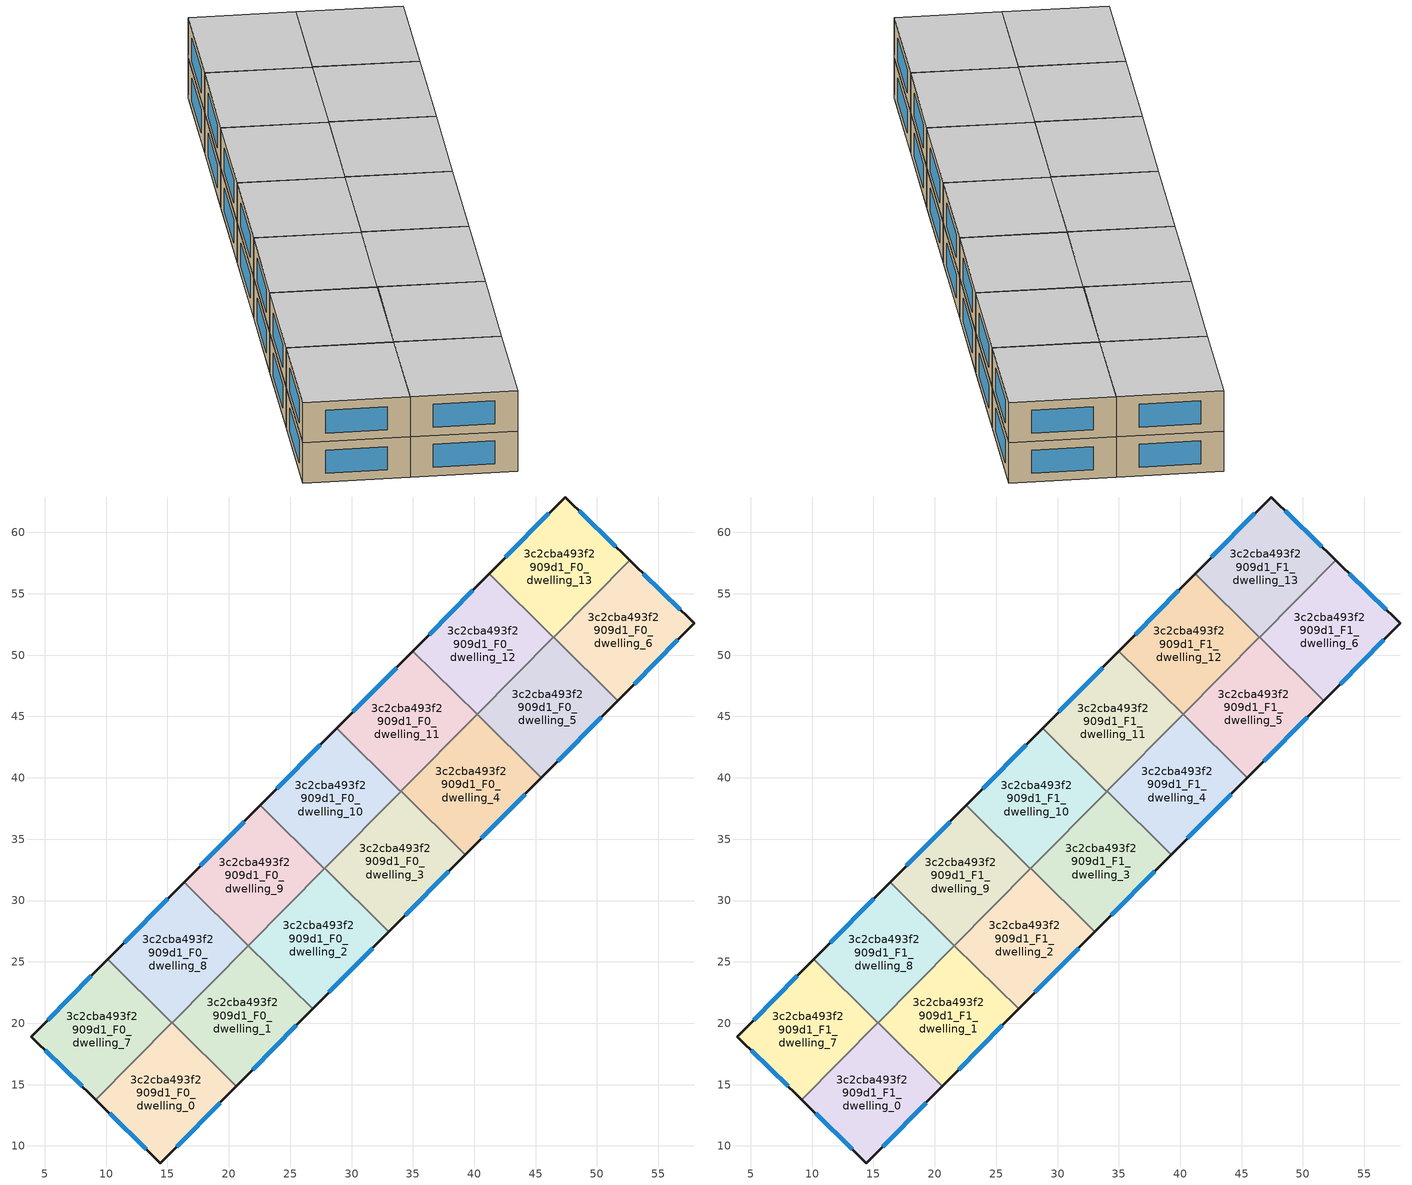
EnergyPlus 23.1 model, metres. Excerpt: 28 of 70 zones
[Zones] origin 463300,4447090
3c2cba493f2909d1_F0_dwelling_0
 floor ground (EU_floor_Construction): 20.61,14.88 14.41,8.61 9.16,13.76 15.39,20.05 z0
 wall outside (EU_wall_Construction): 9.16,13.76 14.41,8.61 20.61,14.88 z0:3
 wall to 3c2cba493f2909d1_F0_dwelling_1 (EU_wall_Construction): 20.61,14.88 15.39,20.05 z0:3
 wall to 3c2cba493f2909d1_F0_dwelling_7 (EU_wall_Construction): 15.37,20.03 9.16,13.76 z0:3
 wall to 3c2cba493f2909d1_F0_dwelling_8 (EU_wall_Construction): 15.39,20.05 15.37,20.03 z0:3
 window (EU_Window_Construction): 15.74,9.96 19.28,13.54 / 10.29,12.66 13.28,9.72 z0.64:2.36
3c2cba493f2909d1_F0_dwelling_1
 floor ground (EU_floor_Construction): 26.83,21.17 20.61,14.88 15.39,20.05 21.6,26.34 z0
 wall outside (EU_wall_Construction): 20.61,14.88 26.83,21.17 z0:3
 wall to 3c2cba493f2909d1_F0_dwelling_2 (EU_wall_Construction): 26.83,21.17 21.6,26.34 z0:3
 wall to 3c2cba493f2909d1_F0_dwelling_8 (EU_wall_Construction): 21.58,26.31 15.39,20.05 z0:3
 wall to 3c2cba493f2909d1_F0_dwelling_9 (EU_wall_Construction): 21.6,26.34 21.58,26.31 z0:3
 window (EU_Window_Construction): 21.94,16.23 25.5,19.82 z0.64:2.36
3c2cba493f2909d1_F0_dwelling_10
 floor ground (EU_floor_Construction): 34.01,38.88 27.79,32.6 22.57,37.77 28.78,44.05 z0
 wall outside (EU_wall_Construction): 28.78,44.05 22.57,37.77 z0:3
 wall to 3c2cba493f2909d1_F0_dwelling_11 (EU_wall_Construction): 34.01,38.88 28.78,44.05 z0:3
 wall to 3c2cba493f2909d1_F0_dwelling_9 (EU_wall_Construction): 22.57,37.77 27.79,32.6 z0:3
 wall to 3c2cba493f2909d1_F0_dwelling_3 (EU_wall_Construction): 27.82,32.62 34.01,38.88 z0:3
 wall to 3c2cba493f2909d1_F0_dwelling_2 (EU_wall_Construction): 27.8,32.6 27.82,32.62 z0:3
 window (EU_Window_Construction): 27.45,42.7 23.9,39.11 z0.64:2.36
3c2cba493f2909d1_F0_dwelling_11
 floor ground (EU_floor_Construction): 40.22,45.16 34.01,38.88 28.78,44.05 35,50.33 z0
 wall outside (EU_wall_Construction): 35,50.33 28.78,44.05 z0:3
 wall to 3c2cba493f2909d1_F0_dwelling_12 (EU_wall_Construction): 40.22,45.16 35,50.33 z0:3
 wall to 3c2cba493f2909d1_F0_dwelling_4 (EU_wall_Construction): 34.03,38.9 40.22,45.16 z0:3
 wall to 3c2cba493f2909d1_F0_dwelling_3 (EU_wall_Construction): 34.01,38.88 34.03,38.9 z0:3
 window (EU_Window_Construction): 33.67,48.99 30.12,45.39 z0.64:2.36
3c2cba493f2909d1_F0_dwelling_12
 floor ground (EU_floor_Construction): 46.44,51.45 40.22,45.16 35,50.33 41.21,56.61 z0
 wall outside (EU_wall_Construction): 41.21,56.61 35,50.33 z0:3
 wall to 3c2cba493f2909d1_F0_dwelling_13 (EU_wall_Construction): 46.44,51.45 41.21,56.61 z0:3
 wall to 3c2cba493f2909d1_F0_dwelling_5 (EU_wall_Construction): 40.24,45.18 46.44,51.45 z0:3
 wall to 3c2cba493f2909d1_F0_dwelling_4 (EU_wall_Construction): 40.22,45.16 40.24,45.18 z0:3
 window (EU_Window_Construction): 39.88,55.27 36.33,51.68 z0.64:2.36
3c2cba493f2909d1_F0_dwelling_13
 floor ground (EU_floor_Construction): 52.66,57.74 46.44,51.45 41.21,56.61 47.42,62.88 z0
 wall outside (EU_wall_Construction): 52.66,57.74 47.42,62.88 41.21,56.61 z0:3
 wall to 3c2cba493f2909d1_F0_dwelling_6 (EU_wall_Construction): 46.46,51.47 52.66,57.74 z0:3
 wall to 3c2cba493f2909d1_F0_dwelling_5 (EU_wall_Construction): 46.44,51.44 46.46,51.46 z0:3
 window (EU_Window_Construction): 46.09,61.54 42.54,57.96 / 51.54,58.84 48.54,61.78 z0.64:2.36
3c2cba493f2909d1_F0_dwelling_2
 floor ground (EU_floor_Construction): 33.04,27.45 26.83,21.17 21.6,26.34 27.82,32.62 z0
 wall outside (EU_wall_Construction): 26.83,21.17 33.04,27.45 z0:3
 wall to 3c2cba493f2909d1_F0_dwelling_3 (EU_wall_Construction): 33.04,27.45 27.82,32.62 z0:3
 wall to 3c2cba493f2909d1_F0_dwelling_9 (EU_wall_Construction): 27.8,32.6 21.6,26.34 z0:3
 window (EU_Window_Construction): 28.16,22.51 31.71,26.1 z0.64:2.36
3c2cba493f2909d1_F0_dwelling_3
 floor ground (EU_floor_Construction): 39.26,33.73 33.04,27.45 27.82,32.62 34.03,38.9 z0
 wall outside (EU_wall_Construction): 33.04,27.45 39.26,33.73 z0:3
 wall to 3c2cba493f2909d1_F0_dwelling_4 (EU_wall_Construction): 39.26,33.73 34.03,38.9 z0:3
 window (EU_Window_Construction): 34.37,28.8 37.92,32.39 z0.64:2.36
3c2cba493f2909d1_F0_dwelling_4
 floor ground (EU_floor_Construction): 45.47,40.01 39.26,33.73 34.03,38.9 40.24,45.18 z0
 wall outside (EU_wall_Construction): 39.26,33.73 45.47,40.01 z0:3
 wall to 3c2cba493f2909d1_F0_dwelling_5 (EU_wall_Construction): 45.47,40.01 40.24,45.18 z0:3
 window (EU_Window_Construction): 40.59,35.08 44.14,38.67 z0.64:2.36
3c2cba493f2909d1_F0_dwelling_5
 floor ground (EU_floor_Construction): 51.68,46.3 45.47,40.01 40.24,45.18 46.46,51.46 z0
 wall outside (EU_wall_Construction): 45.47,40.01 51.68,46.3 z0:3
 wall to 3c2cba493f2909d1_F0_dwelling_6 (EU_wall_Construction): 51.68,46.3 46.46,51.46 z0:3
 window (EU_Window_Construction): 46.8,41.36 50.35,44.95 z0.64:2.36
3c2cba493f2909d1_F0_dwelling_6
 floor ground (EU_floor_Construction): 57.91,52.59 51.68,46.3 46.46,51.46 52.66,57.74 z0
 wall outside (EU_wall_Construction): 51.68,46.3 57.91,52.59 52.66,57.74 z0:3
 window (EU_Window_Construction): 56.79,53.69 53.79,56.63 / 53.02,47.64 56.58,51.24 z0.64:2.36
3c2cba493f2909d1_F0_dwelling_7
 floor ground (EU_floor_Construction): 15.37,20.03 9.16,13.76 3.92,18.91 10.14,25.2 z0
 wall outside (EU_wall_Construction): 10.14,25.2 3.92,18.91 9.16,13.76 z0:3
 wall to 3c2cba493f2909d1_F0_dwelling_8 (EU_wall_Construction): 15.37,20.03 10.14,25.2 z0:3
 window (EU_Window_Construction): 5.04,17.81 8.04,14.86 / 8.81,23.85 5.25,20.26 z0.64:2.36
3c2cba493f2909d1_F0_dwelling_8
 floor ground (EU_floor_Construction): 21.58,26.32 15.37,20.03 10.14,25.2 16.36,31.48 z0
 wall outside (EU_wall_Construction): 16.36,31.48 10.14,25.2 z0:3
 wall to 3c2cba493f2909d1_F0_dwelling_9 (EU_wall_Construction): 21.58,26.32 16.36,31.48 z0:3
 window (EU_Window_Construction): 15.02,30.14 11.47,26.55 z0.64:2.36
3c2cba493f2909d1_F0_dwelling_9
 floor ground (EU_floor_Construction): 27.79,32.6 21.58,26.32 16.36,31.48 22.57,37.77 z0
 wall outside (EU_wall_Construction): 22.57,37.77 16.36,31.48 z0:3
 window (EU_Window_Construction): 21.24,36.42 17.69,32.83 z0.64:2.36
3c2cba493f2909d1_F1_dwelling_0
 floor to 3c2cba493f2909d1_F0_dwelling_0 (EU_floor_Construction): 20.61,14.88 14.41,8.61 9.16,13.76 15.39,20.05 z3
 wall outside (EU_wall_Construction): 9.16,13.76 14.41,8.61 20.61,14.88 z3:6
 wall to 3c2cba493f2909d1_F1_dwelling_1 (EU_wall_Construction): 20.61,14.88 15.39,20.05 z3:6
 wall to 3c2cba493f2909d1_F1_dwelling_7 (EU_wall_Construction): 15.37,20.03 9.16,13.76 z3:6
 wall to 3c2cba493f2909d1_F1_dwelling_8 (EU_wall_Construction): 15.39,20.05 15.37,20.03 z3:6
 window (EU_Window_Construction): 15.74,9.96 19.28,13.54 / 10.29,12.66 13.28,9.72 z3.64:5.36
 ceiling to 3c2cba493f2909d1_F2_dwelling_0 (EU_floor_Construction): 14.41,8.61 20.61,14.88 15.39,20.05 9.16,13.76 z6
3c2cba493f2909d1_F1_dwelling_1
 floor to 3c2cba493f2909d1_F0_dwelling_1 (EU_floor_Construction): 26.83,21.17 20.61,14.88 15.39,20.05 21.6,26.34 z3
 wall outside (EU_wall_Construction): 20.61,14.88 26.83,21.17 z3:6
 wall to 3c2cba493f2909d1_F1_dwelling_2 (EU_wall_Construction): 26.83,21.17 21.6,26.34 z3:6
 wall to 3c2cba493f2909d1_F1_dwelling_8 (EU_wall_Construction): 21.58,26.31 15.39,20.05 z3:6
 wall to 3c2cba493f2909d1_F1_dwelling_9 (EU_wall_Construction): 21.6,26.34 21.58,26.31 z3:6
 window (EU_Window_Construction): 21.94,16.23 25.5,19.82 z3.64:5.36
 ceiling to 3c2cba493f2909d1_F2_dwelling_1 (EU_floor_Construction): 20.61,14.88 26.83,21.17 21.6,26.34 15.39,20.05 z6
3c2cba493f2909d1_F1_dwelling_10
 floor to 3c2cba493f2909d1_F0_dwelling_10 (EU_floor_Construction): 34.01,38.88 27.79,32.6 22.57,37.77 28.78,44.05 z3
 wall outside (EU_wall_Construction): 28.78,44.05 22.57,37.77 z3:6
 wall to 3c2cba493f2909d1_F1_dwelling_11 (EU_wall_Construction): 34.01,38.88 28.78,44.05 z3:6
 wall to 3c2cba493f2909d1_F1_dwelling_9 (EU_wall_Construction): 22.57,37.77 27.79,32.6 z3:6
 wall to 3c2cba493f2909d1_F1_dwelling_3 (EU_wall_Construction): 27.82,32.62 34.01,38.88 z3:6
 wall to 3c2cba493f2909d1_F1_dwelling_2 (EU_wall_Construction): 27.8,32.6 27.82,32.62 z3:6
 window (EU_Window_Construction): 27.45,42.7 23.9,39.11 z3.64:5.36
 ceiling to 3c2cba493f2909d1_F2_dwelling_10 (EU_floor_Construction): 27.79,32.6 34.01,38.88 28.78,44.05 22.57,37.77 z6
3c2cba493f2909d1_F1_dwelling_11
 floor to 3c2cba493f2909d1_F0_dwelling_11 (EU_floor_Construction): 40.22,45.16 34.01,38.88 28.78,44.05 35,50.33 z3
 wall outside (EU_wall_Construction): 35,50.33 28.78,44.05 z3:6
 wall to 3c2cba493f2909d1_F1_dwelling_12 (EU_wall_Construction): 40.22,45.16 35,50.33 z3:6
 wall to 3c2cba493f2909d1_F1_dwelling_4 (EU_wall_Construction): 34.03,38.9 40.22,45.16 z3:6
 wall to 3c2cba493f2909d1_F1_dwelling_3 (EU_wall_Construction): 34.01,38.88 34.03,38.9 z3:6
 window (EU_Window_Construction): 33.67,48.99 30.12,45.39 z3.64:5.36
 ceiling to 3c2cba493f2909d1_F2_dwelling_11 (EU_floor_Construction): 34.01,38.88 40.22,45.16 35,50.33 28.78,44.05 z6
3c2cba493f2909d1_F1_dwelling_12
 floor to 3c2cba493f2909d1_F0_dwelling_12 (EU_floor_Construction): 46.44,51.45 40.22,45.16 35,50.33 41.21,56.61 z3
 wall outside (EU_wall_Construction): 41.21,56.61 35,50.33 z3:6
 wall to 3c2cba493f2909d1_F1_dwelling_13 (EU_wall_Construction): 46.44,51.45 41.21,56.61 z3:6
 wall to 3c2cba493f2909d1_F1_dwelling_5 (EU_wall_Construction): 40.24,45.18 46.44,51.45 z3:6
 wall to 3c2cba493f2909d1_F1_dwelling_4 (EU_wall_Construction): 40.22,45.16 40.24,45.18 z3:6
 window (EU_Window_Construction): 39.88,55.27 36.33,51.68 z3.64:5.36
 ceiling to 3c2cba493f2909d1_F2_dwelling_12 (EU_floor_Construction): 40.22,45.16 46.44,51.45 41.21,56.61 35,50.33 z6
3c2cba493f2909d1_F1_dwelling_13
 floor to 3c2cba493f2909d1_F0_dwelling_13 (EU_floor_Construction): 52.66,57.74 46.44,51.45 41.21,56.61 47.42,62.88 z3
 wall outside (EU_wall_Construction): 52.66,57.74 47.42,62.88 41.21,56.61 z3:6
 wall to 3c2cba493f2909d1_F1_dwelling_6 (EU_wall_Construction): 46.46,51.47 52.66,57.74 z3:6
 wall to 3c2cba493f2909d1_F1_dwelling_5 (EU_wall_Construction): 46.44,51.44 46.46,51.46 z3:6
 window (EU_Window_Construction): 46.09,61.54 42.54,57.96 / 51.54,58.84 48.54,61.78 z3.64:5.36
 ceiling to 3c2cba493f2909d1_F2_dwelling_13 (EU_floor_Construction): 46.44,51.45 52.66,57.74 47.42,62.88 41.21,56.61 z6
3c2cba493f2909d1_F1_dwelling_2
 floor to 3c2cba493f2909d1_F0_dwelling_2 (EU_floor_Construction): 33.04,27.45 26.83,21.17 21.6,26.34 27.82,32.62 z3
 wall outside (EU_wall_Construction): 26.83,21.17 33.04,27.45 z3:6
 wall to 3c2cba493f2909d1_F1_dwelling_3 (EU_wall_Construction): 33.04,27.45 27.82,32.62 z3:6
 wall to 3c2cba493f2909d1_F1_dwelling_9 (EU_wall_Construction): 27.8,32.6 21.6,26.34 z3:6
 window (EU_Window_Construction): 28.16,22.51 31.71,26.1 z3.64:5.36
 ceiling to 3c2cba493f2909d1_F2_dwelling_2 (EU_floor_Construction): 26.83,21.17 33.04,27.45 27.82,32.62 21.6,26.34 z6
3c2cba493f2909d1_F1_dwelling_3
 floor to 3c2cba493f2909d1_F0_dwelling_3 (EU_floor_Construction): 39.26,33.73 33.04,27.45 27.82,32.62 34.03,38.9 z3
 wall outside (EU_wall_Construction): 33.04,27.45 39.26,33.73 z3:6
 wall to 3c2cba493f2909d1_F1_dwelling_4 (EU_wall_Construction): 39.26,33.73 34.03,38.9 z3:6
 window (EU_Window_Construction): 34.37,28.8 37.92,32.39 z3.64:5.36
 ceiling to 3c2cba493f2909d1_F2_dwelling_3 (EU_floor_Construction): 33.04,27.45 39.26,33.73 34.03,38.9 27.82,32.62 z6
3c2cba493f2909d1_F1_dwelling_4
 floor to 3c2cba493f2909d1_F0_dwelling_4 (EU_floor_Construction): 45.47,40.01 39.26,33.73 34.03,38.9 40.24,45.18 z3
 wall outside (EU_wall_Construction): 39.26,33.73 45.47,40.01 z3:6
 wall to 3c2cba493f2909d1_F1_dwelling_5 (EU_wall_Construction): 45.47,40.01 40.24,45.18 z3:6
 window (EU_Window_Construction): 40.59,35.08 44.14,38.67 z3.64:5.36
 ceiling to 3c2cba493f2909d1_F2_dwelling_4 (EU_floor_Construction): 39.26,33.73 45.47,40.01 40.24,45.18 34.03,38.9 z6
3c2cba493f2909d1_F1_dwelling_5
 floor to 3c2cba493f2909d1_F0_dwelling_5 (EU_floor_Construction): 51.68,46.3 45.47,40.01 40.24,45.18 46.46,51.46 z3
 wall outside (EU_wall_Construction): 45.47,40.01 51.68,46.3 z3:6
 wall to 3c2cba493f2909d1_F1_dwelling_6 (EU_wall_Construction): 51.68,46.3 46.46,51.46 z3:6
 window (EU_Window_Construction): 46.8,41.36 50.35,44.95 z3.64:5.36
 ceiling to 3c2cba493f2909d1_F2_dwelling_5 (EU_floor_Construction): 45.47,40.01 51.68,46.3 46.46,51.46 40.24,45.18 z6
3c2cba493f2909d1_F1_dwelling_6
 floor to 3c2cba493f2909d1_F0_dwelling_6 (EU_floor_Construction): 57.91,52.59 51.68,46.3 46.46,51.46 52.66,57.74 z3
 wall outside (EU_wall_Construction): 51.68,46.3 57.91,52.59 52.66,57.74 z3:6
 window (EU_Window_Construction): 56.79,53.69 53.79,56.63 / 53.02,47.64 56.58,51.24 z3.64:5.36
 ceiling to 3c2cba493f2909d1_F2_dwelling_6 (EU_floor_Construction): 51.68,46.3 57.91,52.59 52.66,57.74 46.46,51.46 z6
3c2cba493f2909d1_F1_dwelling_7
 floor to 3c2cba493f2909d1_F0_dwelling_7 (EU_floor_Construction): 15.37,20.03 9.16,13.76 3.92,18.91 10.14,25.2 z3
 wall outside (EU_wall_Construction): 10.14,25.2 3.92,18.91 9.16,13.76 z3:6
 wall to 3c2cba493f2909d1_F1_dwelling_8 (EU_wall_Construction): 15.37,20.03 10.14,25.2 z3:6
 window (EU_Window_Construction): 5.04,17.81 8.04,14.86 / 8.81,23.85 5.25,20.26 z3.64:5.36
 ceiling to 3c2cba493f2909d1_F2_dwelling_7 (EU_floor_Construction): 9.16,13.76 15.37,20.03 10.14,25.2 3.92,18.91 z6
3c2cba493f2909d1_F1_dwelling_8
 floor to 3c2cba493f2909d1_F0_dwelling_8 (EU_floor_Construction): 21.58,26.32 15.37,20.03 10.14,25.2 16.36,31.48 z3
 wall outside (EU_wall_Construction): 16.36,31.48 10.14,25.2 z3:6
 wall to 3c2cba493f2909d1_F1_dwelling_9 (EU_wall_Construction): 21.58,26.32 16.36,31.48 z3:6
 window (EU_Window_Construction): 15.02,30.14 11.47,26.55 z3.64:5.36
 ceiling to 3c2cba493f2909d1_F2_dwelling_8 (EU_floor_Construction): 15.37,20.03 21.58,26.32 16.36,31.48 10.14,25.2 z6
3c2cba493f2909d1_F1_dwelling_9
 floor to 3c2cba493f2909d1_F0_dwelling_9 (EU_floor_Construction): 27.79,32.6 21.58,26.32 16.36,31.48 22.57,37.77 z3
 wall outside (EU_wall_Construction): 22.57,37.77 16.36,31.48 z3:6
 window (EU_Window_Construction): 21.24,36.42 17.69,32.83 z3.64:5.36
 ceiling to 3c2cba493f2909d1_F2_dwelling_9 (EU_floor_Construction): 21.58,26.32 27.79,32.6 22.57,37.77 16.36,31.48 z6
[Building]
EU S2 Campaign: North Axis=0; Terrain=City; Solar Distribution=FullExterior
[Site:Location]
Yerevan-Zvartnots.Intl.AP: Latitude=40.15; Longitude=44.383; Time Zone=4; Elevation=854
[SizingPeriod:WeatherFileDays]
AnnualSizingPeriod: Begin Month=1; Begin Day of Month=1; End Month=12; End Day of Month=31; Day of Week for Start Day=Monday; Use Weather File Daylight Saving Period=No; Use Weather File Rain and Snow Indicators=No
[MATERIAL]
EU_InternalMass_Material: Roughness=MediumRough; Thickness=0.1; Conductivity=1; Density=1800; Specific Heat=900; Thermal Absorptance=0.9; Solar Absorptance=0.7; Visible Absorptance=0.7
[MATERIAL:NOMASS] Roughness=MediumRough; Thermal Absorptance=0.9; Solar Absorptance=0.7; Visible Absorptance=0.7
Name | Thermal Resistance
EU_wall_NoMass | 1.05043
EU_floor_NoMass | 0.478065
[WINDOWMATERIAL:SIMPLEGLAZINGSYSTEM]
EU_Window_SimpleGlazing: UFactor=2.5566; Solar Heat Gain Coefficient=0.75; Visible Transmittance=0.75
[CONSTRUCTION]
EU_wall_Construction: EU_wall_NoMass
EU_floor_Construction: EU_floor_NoMass
EU_Window_Construction: EU_Window_SimpleGlazing
EU_InternalMass_Construction: EU_InternalMass_Material
[ZONE] Type=1; Multiplier=1; Ceiling Height=autocalculate; Floor Area=autocalculate; Part of Total Floor Area=Yes
Name | Volume
3c2cba493f2909d1_F0_dwelling_0; 3c2cba493f2909d1_F1_dwelling_0 | 194.83
3c2cba493f2909d1_F0_dwelling_1; 3c2cba493f2909d1_F1_dwelling_1; 3c2cba493f2909d1_F0_dwelling_6; 3c2cba493f2909d1_F1_dwelling_6 | 194.828
3c2cba493f2909d1_F0_dwelling_10; 3c2cba493f2909d1_F1_dwelling_10; 3c2cba493f2909d1_F0_dwelling_12; 3c2cba493f2909d1_F1_dwelling_12 | 194.845
3c2cba493f2909d1_F0_dwelling_11; 3c2cba493f2909d1_F1_dwelling_11 | 194.829
3c2cba493f2909d1_F0_dwelling_13; 3c2cba493f2909d1_F1_dwelling_13; 3c2cba493f2909d1_F0_dwelling_9; 3c2cba493f2909d1_F1_dwelling_9 | 194.831
3c2cba493f2909d1_F0_dwelling_2; 3c2cba493f2909d1_F1_dwelling_2 | 194.8125
3c2cba493f2909d1_F0_dwelling_3; 3c2cba493f2909d1_F1_dwelling_3; 3c2cba493f2909d1_F0_dwelling_5; 3c2cba493f2909d1_F1_dwelling_5 | 194.813
3c2cba493f2909d1_F0_dwelling_4; 3c2cba493f2909d1_F1_dwelling_4 | 194.843
3c2cba493f2909d1_F0_dwelling_7; 3c2cba493f2909d1_F1_dwelling_7 | 194.835
3c2cba493f2909d1_F0_dwelling_8; 3c2cba493f2909d1_F1_dwelling_8 | 194.863
[INTERNALMASS] Construction=EU_InternalMass_Construction
Name | Zone or ZoneList | Surface Area
3c2cba493f2909d1_F0_dwelling_0_EU_InternalMass | 3c2cba493f2909d1_F0_dwelling_0 | 64.9432
3c2cba493f2909d1_F0_dwelling_1_EU_InternalMass | 3c2cba493f2909d1_F0_dwelling_1 | 64.9426
3c2cba493f2909d1_F0_dwelling_2_EU_InternalMass | 3c2cba493f2909d1_F0_dwelling_2 | 64.9374
3c2cba493f2909d1_F0_dwelling_3_EU_InternalMass | 3c2cba493f2909d1_F0_dwelling_3 | 64.9374
3c2cba493f2909d1_F0_dwelling_4_EU_InternalMass | 3c2cba493f2909d1_F0_dwelling_4 | 64.9478
3c2cba493f2909d1_F0_dwelling_5_EU_InternalMass | 3c2cba493f2909d1_F0_dwelling_5 | 64.9374
3c2cba493f2909d1_F0_dwelling_6_EU_InternalMass | 3c2cba493f2909d1_F0_dwelling_6 | 64.9427
3c2cba493f2909d1_F0_dwelling_7_EU_InternalMass | 3c2cba493f2909d1_F0_dwelling_7 | 64.9449
3c2cba493f2909d1_F0_dwelling_8_EU_InternalMass | 3c2cba493f2909d1_F0_dwelling_8 | 64.9546
3c2cba493f2909d1_F0_dwelling_9_EU_InternalMass | 3c2cba493f2909d1_F0_dwelling_9 | 64.9436
3c2cba493f2909d1_F0_dwelling_10_EU_InternalMass | 3c2cba493f2909d1_F0_dwelling_10 | 64.9483
3c2cba493f2909d1_F0_dwelling_11_EU_InternalMass | 3c2cba493f2909d1_F0_dwelling_11 | 64.9431
3c2cba493f2909d1_F0_dwelling_12_EU_InternalMass | 3c2cba493f2909d1_F0_dwelling_12 | 64.9483
3c2cba493f2909d1_F0_dwelling_13_EU_InternalMass | 3c2cba493f2909d1_F0_dwelling_13 | 64.9438
3c2cba493f2909d1_F1_dwelling_0_EU_InternalMass | 3c2cba493f2909d1_F1_dwelling_0 | 64.9432
3c2cba493f2909d1_F1_dwelling_1_EU_InternalMass | 3c2cba493f2909d1_F1_dwelling_1 | 64.9426
3c2cba493f2909d1_F1_dwelling_2_EU_InternalMass | 3c2cba493f2909d1_F1_dwelling_2 | 64.9374
3c2cba493f2909d1_F1_dwelling_3_EU_InternalMass | 3c2cba493f2909d1_F1_dwelling_3 | 64.9374
3c2cba493f2909d1_F1_dwelling_4_EU_InternalMass | 3c2cba493f2909d1_F1_dwelling_4 | 64.9478
3c2cba493f2909d1_F1_dwelling_5_EU_InternalMass | 3c2cba493f2909d1_F1_dwelling_5 | 64.9374
3c2cba493f2909d1_F1_dwelling_6_EU_InternalMass | 3c2cba493f2909d1_F1_dwelling_6 | 64.9427
3c2cba493f2909d1_F1_dwelling_7_EU_InternalMass | 3c2cba493f2909d1_F1_dwelling_7 | 64.9449
3c2cba493f2909d1_F1_dwelling_8_EU_InternalMass | 3c2cba493f2909d1_F1_dwelling_8 | 64.9546
3c2cba493f2909d1_F1_dwelling_9_EU_InternalMass | 3c2cba493f2909d1_F1_dwelling_9 | 64.9436
3c2cba493f2909d1_F1_dwelling_10_EU_InternalMass | 3c2cba493f2909d1_F1_dwelling_10 | 64.9483
3c2cba493f2909d1_F1_dwelling_11_EU_InternalMass | 3c2cba493f2909d1_F1_dwelling_11 | 64.9431
3c2cba493f2909d1_F1_dwelling_12_EU_InternalMass | 3c2cba493f2909d1_F1_dwelling_12 | 64.9483
3c2cba493f2909d1_F1_dwelling_13_EU_InternalMass | 3c2cba493f2909d1_F1_dwelling_13 | 64.9438
[OTHEREQUIPMENT] Fuel Type=Electricity; Design Level Calculation Method=Watts/Area; Power per Zone Floor Area=1; Fraction Latent=0; Fraction Radiant=0; Fraction Lost=0; Carbon Dioxide Generation Rate=0; EndUse Subcategory=EU_Step8_InternalGains
Name | Zone or ZoneList or Space or SpaceList | Schedule
EU_Step8_InternalGain_3c2cba493f2909d1_F0_dwelling_0_f000 | 3c2cba493f2909d1_F0_dwelling_0 | EU_Step8_GainSchedule_3c2cba493f2909d1_F0_dwelling_0_f000
EU_Step8_InternalGain_3c2cba493f2909d1_F0_dwelling_1_f000 | 3c2cba493f2909d1_F0_dwelling_1 | EU_Step8_GainSchedule_3c2cba493f2909d1_F0_dwelling_1_f000
EU_Step8_InternalGain_3c2cba493f2909d1_F0_dwelling_2_f000 | 3c2cba493f2909d1_F0_dwelling_2 | EU_Step8_GainSchedule_3c2cba493f2909d1_F0_dwelling_2_f000
EU_Step8_InternalGain_3c2cba493f2909d1_F0_dwelling_3_f000 | 3c2cba493f2909d1_F0_dwelling_3 | EU_Step8_GainSchedule_3c2cba493f2909d1_F0_dwelling_3_f000
EU_Step8_InternalGain_3c2cba493f2909d1_F0_dwelling_4_f000 | 3c2cba493f2909d1_F0_dwelling_4 | EU_Step8_GainSchedule_3c2cba493f2909d1_F0_dwelling_4_f000
EU_Step8_InternalGain_3c2cba493f2909d1_F0_dwelling_5_f000 | 3c2cba493f2909d1_F0_dwelling_5 | EU_Step8_GainSchedule_3c2cba493f2909d1_F0_dwelling_5_f000
EU_Step8_InternalGain_3c2cba493f2909d1_F0_dwelling_6_f000 | 3c2cba493f2909d1_F0_dwelling_6 | EU_Step8_GainSchedule_3c2cba493f2909d1_F0_dwelling_6_f000
EU_Step8_InternalGain_3c2cba493f2909d1_F0_dwelling_7_f000 | 3c2cba493f2909d1_F0_dwelling_7 | EU_Step8_GainSchedule_3c2cba493f2909d1_F0_dwelling_7_f000
EU_Step8_InternalGain_3c2cba493f2909d1_F0_dwelling_8_f000 | 3c2cba493f2909d1_F0_dwelling_8 | EU_Step8_GainSchedule_3c2cba493f2909d1_F0_dwelling_8_f000
EU_Step8_InternalGain_3c2cba493f2909d1_F0_dwelling_9_f000 | 3c2cba493f2909d1_F0_dwelling_9 | EU_Step8_GainSchedule_3c2cba493f2909d1_F0_dwelling_9_f000
EU_Step8_InternalGain_3c2cba493f2909d1_F0_dwelling_10_f000 | 3c2cba493f2909d1_F0_dwelling_10 | EU_Step8_GainSchedule_3c2cba493f2909d1_F0_dwelling_10_f000
EU_Step8_InternalGain_3c2cba493f2909d1_F0_dwelling_11_f000 | 3c2cba493f2909d1_F0_dwelling_11 | EU_Step8_GainSchedule_3c2cba493f2909d1_F0_dwelling_11_f000
EU_Step8_InternalGain_3c2cba493f2909d1_F0_dwelling_12_f000 | 3c2cba493f2909d1_F0_dwelling_12 | EU_Step8_GainSchedule_3c2cba493f2909d1_F0_dwelling_12_f000
EU_Step8_InternalGain_3c2cba493f2909d1_F0_dwelling_13_f000 | 3c2cba493f2909d1_F0_dwelling_13 | EU_Step8_GainSchedule_3c2cba493f2909d1_F0_dwelling_13_f000
EU_Step8_InternalGain_3c2cba493f2909d1_F1_dwelling_0_f000 | 3c2cba493f2909d1_F1_dwelling_0 | EU_Step8_GainSchedule_3c2cba493f2909d1_F1_dwelling_0_f000
EU_Step8_InternalGain_3c2cba493f2909d1_F1_dwelling_1_f000 | 3c2cba493f2909d1_F1_dwelling_1 | EU_Step8_GainSchedule_3c2cba493f2909d1_F1_dwelling_1_f000
EU_Step8_InternalGain_3c2cba493f2909d1_F1_dwelling_2_f000 | 3c2cba493f2909d1_F1_dwelling_2 | EU_Step8_GainSchedule_3c2cba493f2909d1_F1_dwelling_2_f000
EU_Step8_InternalGain_3c2cba493f2909d1_F1_dwelling_3_f000 | 3c2cba493f2909d1_F1_dwelling_3 | EU_Step8_GainSchedule_3c2cba493f2909d1_F1_dwelling_3_f000
EU_Step8_InternalGain_3c2cba493f2909d1_F1_dwelling_4_f000 | 3c2cba493f2909d1_F1_dwelling_4 | EU_Step8_GainSchedule_3c2cba493f2909d1_F1_dwelling_4_f000
EU_Step8_InternalGain_3c2cba493f2909d1_F1_dwelling_5_f000 | 3c2cba493f2909d1_F1_dwelling_5 | EU_Step8_GainSchedule_3c2cba493f2909d1_F1_dwelling_5_f000
EU_Step8_InternalGain_3c2cba493f2909d1_F1_dwelling_6_f000 | 3c2cba493f2909d1_F1_dwelling_6 | EU_Step8_GainSchedule_3c2cba493f2909d1_F1_dwelling_6_f000
EU_Step8_InternalGain_3c2cba493f2909d1_F1_dwelling_7_f000 | 3c2cba493f2909d1_F1_dwelling_7 | EU_Step8_GainSchedule_3c2cba493f2909d1_F1_dwelling_7_f000
EU_Step8_InternalGain_3c2cba493f2909d1_F1_dwelling_8_f000 | 3c2cba493f2909d1_F1_dwelling_8 | EU_Step8_GainSchedule_3c2cba493f2909d1_F1_dwelling_8_f000
EU_Step8_InternalGain_3c2cba493f2909d1_F1_dwelling_9_f000 | 3c2cba493f2909d1_F1_dwelling_9 | EU_Step8_GainSchedule_3c2cba493f2909d1_F1_dwelling_9_f000
EU_Step8_InternalGain_3c2cba493f2909d1_F1_dwelling_10_f000 | 3c2cba493f2909d1_F1_dwelling_10 | EU_Step8_GainSchedule_3c2cba493f2909d1_F1_dwelling_10_f000
EU_Step8_InternalGain_3c2cba493f2909d1_F1_dwelling_11_f000 | 3c2cba493f2909d1_F1_dwelling_11 | EU_Step8_GainSchedule_3c2cba493f2909d1_F1_dwelling_11_f000
EU_Step8_InternalGain_3c2cba493f2909d1_F1_dwelling_12_f000 | 3c2cba493f2909d1_F1_dwelling_12 | EU_Step8_GainSchedule_3c2cba493f2909d1_F1_dwelling_12_f000
EU_Step8_InternalGain_3c2cba493f2909d1_F1_dwelling_13_f000 | 3c2cba493f2909d1_F1_dwelling_13 | EU_Step8_GainSchedule_3c2cba493f2909d1_F1_dwelling_13_f000
[ZONEVENTILATION:DESIGNFLOWRATE] Schedule=EU_AlwaysOn; Design Flow Rate Calculation Method=AirChanges/Hour; Air Changes per Hour=0.557805; Ventilation Type=Natural; Fan Pressure Rise=0; Fan Total Efficiency=1; Constant Term Coefficient=1; Temperature Term Coefficient=0; Velocity Term Coefficient=0; Velocity Squared Term Coefficient=0; Minimum Indoor Temperature=-100; Maximum Indoor Temperature=100; Delta Temperature=-100; Minimum Outdoor Temperature=-100; Maximum Outdoor Temperature=100; Maximum Wind Speed=40
Name | Zone or ZoneList or Space or SpaceList
EU_ConstantAir_3c2cba493f2909d1_F0_dwelling_0 | 3c2cba493f2909d1_F0_dwelling_0
EU_ConstantAir_3c2cba493f2909d1_F0_dwelling_1 | 3c2cba493f2909d1_F0_dwelling_1
EU_ConstantAir_3c2cba493f2909d1_F0_dwelling_2 | 3c2cba493f2909d1_F0_dwelling_2
EU_ConstantAir_3c2cba493f2909d1_F0_dwelling_3 | 3c2cba493f2909d1_F0_dwelling_3
EU_ConstantAir_3c2cba493f2909d1_F0_dwelling_4 | 3c2cba493f2909d1_F0_dwelling_4
EU_ConstantAir_3c2cba493f2909d1_F0_dwelling_5 | 3c2cba493f2909d1_F0_dwelling_5
EU_ConstantAir_3c2cba493f2909d1_F0_dwelling_6 | 3c2cba493f2909d1_F0_dwelling_6
EU_ConstantAir_3c2cba493f2909d1_F0_dwelling_7 | 3c2cba493f2909d1_F0_dwelling_7
EU_ConstantAir_3c2cba493f2909d1_F0_dwelling_8 | 3c2cba493f2909d1_F0_dwelling_8
EU_ConstantAir_3c2cba493f2909d1_F0_dwelling_9 | 3c2cba493f2909d1_F0_dwelling_9
EU_ConstantAir_3c2cba493f2909d1_F0_dwelling_10 | 3c2cba493f2909d1_F0_dwelling_10
EU_ConstantAir_3c2cba493f2909d1_F0_dwelling_11 | 3c2cba493f2909d1_F0_dwelling_11
EU_ConstantAir_3c2cba493f2909d1_F0_dwelling_12 | 3c2cba493f2909d1_F0_dwelling_12
EU_ConstantAir_3c2cba493f2909d1_F0_dwelling_13 | 3c2cba493f2909d1_F0_dwelling_13
EU_ConstantAir_3c2cba493f2909d1_F1_dwelling_0 | 3c2cba493f2909d1_F1_dwelling_0
EU_ConstantAir_3c2cba493f2909d1_F1_dwelling_1 | 3c2cba493f2909d1_F1_dwelling_1
EU_ConstantAir_3c2cba493f2909d1_F1_dwelling_2 | 3c2cba493f2909d1_F1_dwelling_2
EU_ConstantAir_3c2cba493f2909d1_F1_dwelling_3 | 3c2cba493f2909d1_F1_dwelling_3
EU_ConstantAir_3c2cba493f2909d1_F1_dwelling_4 | 3c2cba493f2909d1_F1_dwelling_4
EU_ConstantAir_3c2cba493f2909d1_F1_dwelling_5 | 3c2cba493f2909d1_F1_dwelling_5
EU_ConstantAir_3c2cba493f2909d1_F1_dwelling_6 | 3c2cba493f2909d1_F1_dwelling_6
EU_ConstantAir_3c2cba493f2909d1_F1_dwelling_7 | 3c2cba493f2909d1_F1_dwelling_7
EU_ConstantAir_3c2cba493f2909d1_F1_dwelling_8 | 3c2cba493f2909d1_F1_dwelling_8
EU_ConstantAir_3c2cba493f2909d1_F1_dwelling_9 | 3c2cba493f2909d1_F1_dwelling_9
EU_ConstantAir_3c2cba493f2909d1_F1_dwelling_10 | 3c2cba493f2909d1_F1_dwelling_10
EU_ConstantAir_3c2cba493f2909d1_F1_dwelling_11 | 3c2cba493f2909d1_F1_dwelling_11
EU_ConstantAir_3c2cba493f2909d1_F1_dwelling_12 | 3c2cba493f2909d1_F1_dwelling_12
EU_ConstantAir_3c2cba493f2909d1_F1_dwelling_13 | 3c2cba493f2909d1_F1_dwelling_13
[HVACTEMPLATE:THERMOSTAT] Constant Heating Setpoint=20; Constant Cooling Setpoint=50
EU_HeatOnly_3c2cba493f2909d1_F0_dwelling_0; EU_HeatOnly_3c2cba493f2909d1_F0_dwelling_1; EU_HeatOnly_3c2cba493f2909d1_F0_dwelling_2; EU_HeatOnly_3c2cba493f2909d1_F0_dwelling_3; EU_HeatOnly_3c2cba493f2909d1_F0_dwelling_4; EU_HeatOnly_3c2cba493f2909d1_F0_dwelling_5; EU_HeatOnly_3c2cba493f2909d1_F0_dwelling_6; EU_HeatOnly_3c2cba493f2909d1_F0_dwelling_7; EU_HeatOnly_3c2cba493f2909d1_F0_dwelling_8; EU_HeatOnly_3c2cba493f2909d1_F0_dwelling_9; EU_HeatOnly_3c2cba493f2909d1_F0_dwelling_10; EU_HeatOnly_3c2cba493f2909d1_F0_dwelling_11; EU_HeatOnly_3c2cba493f2909d1_F0_dwelling_12; EU_HeatOnly_3c2cba493f2909d1_F0_dwelling_13; EU_HeatOnly_3c2cba493f2909d1_F1_dwelling_0; EU_HeatOnly_3c2cba493f2909d1_F1_dwelling_1; EU_HeatOnly_3c2cba493f2909d1_F1_dwelling_2; EU_HeatOnly_3c2cba493f2909d1_F1_dwelling_3; EU_HeatOnly_3c2cba493f2909d1_F1_dwelling_4; EU_HeatOnly_3c2cba493f2909d1_F1_dwelling_5; EU_HeatOnly_3c2cba493f2909d1_F1_dwelling_6; EU_HeatOnly_3c2cba493f2909d1_F1_dwelling_7; EU_HeatOnly_3c2cba493f2909d1_F1_dwelling_8; EU_HeatOnly_3c2cba493f2909d1_F1_dwelling_9; EU_HeatOnly_3c2cba493f2909d1_F1_dwelling_10; EU_HeatOnly_3c2cba493f2909d1_F1_dwelling_11; EU_HeatOnly_3c2cba493f2909d1_F1_dwelling_12; EU_HeatOnly_3c2cba493f2909d1_F1_dwelling_13; EU_HeatOnly_3c2cba493f2909d1_F2_dwelling_0; EU_HeatOnly_3c2cba493f2909d1_F2_dwelling_1; EU_HeatOnly_3c2cba493f2909d1_F2_dwelling_2; EU_HeatOnly_3c2cba493f2909d1_F2_dwelling_3; EU_HeatOnly_3c2cba493f2909d1_F2_dwelling_4; EU_HeatOnly_3c2cba493f2909d1_F2_dwelling_5; EU_HeatOnly_3c2cba493f2909d1_F2_dwelling_6; EU_HeatOnly_3c2cba493f2909d1_F2_dwelling_7; EU_HeatOnly_3c2cba493f2909d1_F2_dwelling_8; EU_HeatOnly_3c2cba493f2909d1_F2_dwelling_9; EU_HeatOnly_3c2cba493f2909d1_F2_dwelling_10; EU_HeatOnly_3c2cba493f2909d1_F2_dwelling_11; EU_HeatOnly_3c2cba493f2909d1_F2_dwelling_12; EU_HeatOnly_3c2cba493f2909d1_F2_dwelling_13; EU_HeatOnly_3c2cba493f2909d1_F3_dwelling_0; EU_HeatOnly_3c2cba493f2909d1_F3_dwelling_1; EU_HeatOnly_3c2cba493f2909d1_F3_dwelling_2; EU_HeatOnly_3c2cba493f2909d1_F3_dwelling_3; EU_HeatOnly_3c2cba493f2909d1_F3_dwelling_4; EU_HeatOnly_3c2cba493f2909d1_F3_dwelling_5; EU_HeatOnly_3c2cba493f2909d1_F3_dwelling_6; EU_HeatOnly_3c2cba493f2909d1_F3_dwelling_7; EU_HeatOnly_3c2cba493f2909d1_F3_dwelling_8; EU_HeatOnly_3c2cba493f2909d1_F3_dwelling_9; EU_HeatOnly_3c2cba493f2909d1_F3_dwelling_10; EU_HeatOnly_3c2cba493f2909d1_F3_dwelling_11; EU_HeatOnly_3c2cba493f2909d1_F3_dwelling_12; EU_HeatOnly_3c2cba493f2909d1_F3_dwelling_13; EU_HeatOnly_3c2cba493f2909d1_F4_dwelling_0; EU_HeatOnly_3c2cba493f2909d1_F4_dwelling_1; EU_HeatOnly_3c2cba493f2909d1_F4_dwelling_2; EU_HeatOnly_3c2cba493f2909d1_F4_dwelling_3; EU_HeatOnly_3c2cba493f2909d1_F4_dwelling_4; EU_HeatOnly_3c2cba493f2909d1_F4_dwelling_5; EU_HeatOnly_3c2cba493f2909d1_F4_dwelling_6; EU_HeatOnly_3c2cba493f2909d1_F4_dwelling_7; EU_HeatOnly_3c2cba493f2909d1_F4_dwelling_8; EU_HeatOnly_3c2cba493f2909d1_F4_dwelling_9; EU_HeatOnly_3c2cba493f2909d1_F4_dwelling_10; EU_HeatOnly_3c2cba493f2909d1_F4_dwelling_11; EU_HeatOnly_3c2cba493f2909d1_F4_dwelling_12; EU_HeatOnly_3c2cba493f2909d1_F4_dwelling_13
[HVACTEMPLATE:ZONE:IDEALLOADSAIRSYSTEM] System Availability Schedule=EU_AlwaysOn; Maximum Heating Supply Air Temperature=50; Minimum Cooling Supply Air Temperature=13; Maximum Heating Supply Air Humidity Ratio=0.0156; Minimum Cooling Supply Air Humidity Ratio=0.0077; Heating Limit=NoLimit; Cooling Limit=NoLimit; Heating Availability Schedule=EU_AlwaysOn; Cooling Availability Schedule=EU_CoolingOff; Dehumidification Control Type=ConstantSensibleHeatRatio; Cooling Sensible Heat Ratio=0.7; Dehumidification Setpoint=60; Humidification Control Type=None; Humidification Setpoint=30; Outdoor Air Method=None; Outdoor Air Flow Rate per Person=0.00944; Outdoor Air Flow Rate per Zone Floor Area=0; Outdoor Air Flow Rate per Zone=0; Demand Controlled Ventilation Type=None; Outdoor Air Economizer Type=NoEconomizer; Heat Recovery Type=None; Sensible Heat Recovery Effectiveness=0.7; Latent Heat Recovery Effectiveness=0.65
Name | Template Thermostat
3c2cba493f2909d1_F0_dwelling_0 | EU_HeatOnly_3c2cba493f2909d1_F0_dwelling_0
3c2cba493f2909d1_F0_dwelling_1 | EU_HeatOnly_3c2cba493f2909d1_F0_dwelling_1
3c2cba493f2909d1_F0_dwelling_2 | EU_HeatOnly_3c2cba493f2909d1_F0_dwelling_2
3c2cba493f2909d1_F0_dwelling_3 | EU_HeatOnly_3c2cba493f2909d1_F0_dwelling_3
3c2cba493f2909d1_F0_dwelling_4 | EU_HeatOnly_3c2cba493f2909d1_F0_dwelling_4
3c2cba493f2909d1_F0_dwelling_5 | EU_HeatOnly_3c2cba493f2909d1_F0_dwelling_5
3c2cba493f2909d1_F0_dwelling_6 | EU_HeatOnly_3c2cba493f2909d1_F0_dwelling_6
3c2cba493f2909d1_F0_dwelling_7 | EU_HeatOnly_3c2cba493f2909d1_F0_dwelling_7
3c2cba493f2909d1_F0_dwelling_8 | EU_HeatOnly_3c2cba493f2909d1_F0_dwelling_8
3c2cba493f2909d1_F0_dwelling_9 | EU_HeatOnly_3c2cba493f2909d1_F0_dwelling_9
3c2cba493f2909d1_F0_dwelling_10 | EU_HeatOnly_3c2cba493f2909d1_F0_dwelling_10
3c2cba493f2909d1_F0_dwelling_11 | EU_HeatOnly_3c2cba493f2909d1_F0_dwelling_11
3c2cba493f2909d1_F0_dwelling_12 | EU_HeatOnly_3c2cba493f2909d1_F0_dwelling_12
3c2cba493f2909d1_F0_dwelling_13 | EU_HeatOnly_3c2cba493f2909d1_F0_dwelling_13
3c2cba493f2909d1_F1_dwelling_0 | EU_HeatOnly_3c2cba493f2909d1_F1_dwelling_0
3c2cba493f2909d1_F1_dwelling_1 | EU_HeatOnly_3c2cba493f2909d1_F1_dwelling_1
3c2cba493f2909d1_F1_dwelling_2 | EU_HeatOnly_3c2cba493f2909d1_F1_dwelling_2
3c2cba493f2909d1_F1_dwelling_3 | EU_HeatOnly_3c2cba493f2909d1_F1_dwelling_3
3c2cba493f2909d1_F1_dwelling_4 | EU_HeatOnly_3c2cba493f2909d1_F1_dwelling_4
3c2cba493f2909d1_F1_dwelling_5 | EU_HeatOnly_3c2cba493f2909d1_F1_dwelling_5
3c2cba493f2909d1_F1_dwelling_6 | EU_HeatOnly_3c2cba493f2909d1_F1_dwelling_6
3c2cba493f2909d1_F1_dwelling_7 | EU_HeatOnly_3c2cba493f2909d1_F1_dwelling_7
3c2cba493f2909d1_F1_dwelling_8 | EU_HeatOnly_3c2cba493f2909d1_F1_dwelling_8
3c2cba493f2909d1_F1_dwelling_9 | EU_HeatOnly_3c2cba493f2909d1_F1_dwelling_9
3c2cba493f2909d1_F1_dwelling_10 | EU_HeatOnly_3c2cba493f2909d1_F1_dwelling_10
3c2cba493f2909d1_F1_dwelling_11 | EU_HeatOnly_3c2cba493f2909d1_F1_dwelling_11
3c2cba493f2909d1_F1_dwelling_12 | EU_HeatOnly_3c2cba493f2909d1_F1_dwelling_12
3c2cba493f2909d1_F1_dwelling_13 | EU_HeatOnly_3c2cba493f2909d1_F1_dwelling_13
[SIZING:ZONE] Zone Cooling Design Supply Air Temperature Input Method=SupplyAirTemperature; Zone Cooling Design Supply Air Temperature=13; Zone Heating Design Supply Air Temperature Input Method=SupplyAirTemperature; Zone Heating Design Supply Air Temperature=50; Zone Cooling Design Supply Air Humidity Ratio=0.008; Zone Heating Design Supply Air Humidity Ratio=0.008; Cooling Design Air Flow Method=DesignDay; Cooling Design Air Flow Rate=0; Cooling Minimum Air Flow per Zone Floor Area=0.000762; Cooling Minimum Air Flow=0; Cooling Minimum Air Flow Fraction=0.2; Heating Design Air Flow Method=DesignDay; Heating Design Air Flow Rate=0; Heating Maximum Air Flow per Zone Floor Area=0.002032; Heating Maximum Air Flow=0.141576; Heating Maximum Air Flow Fraction=0.3; Account for Dedicated Outdoor Air System=No; Dedicated Outdoor Air System Control Strategy=NeutralSupplyAir; Dedicated Outdoor Air Low Setpoint Temperature for Design=autosize; Dedicated Outdoor Air High Setpoint Temperature for Design=autosize; Zone Load Sizing Method=Sensible Load Only No Latent Load; Zone Latent Cooling Design Supply Air Humidity Ratio Input Method=HumidityRatioDifference; Zone Cooling Design Supply Air Humidity Ratio Difference=0.005; Zone Latent Heating Design Supply Air Humidity Ratio Input Method=HumidityRatioDifference; Zone Humidification Design Supply Air Humidity Ratio Difference=0.005
3c2cba493f2909d1_F0_dwelling_0; 3c2cba493f2909d1_F0_dwelling_1; 3c2cba493f2909d1_F0_dwelling_2; 3c2cba493f2909d1_F0_dwelling_3; 3c2cba493f2909d1_F0_dwelling_4; 3c2cba493f2909d1_F0_dwelling_5; 3c2cba493f2909d1_F0_dwelling_6; 3c2cba493f2909d1_F0_dwelling_7; 3c2cba493f2909d1_F0_dwelling_8; 3c2cba493f2909d1_F0_dwelling_9; 3c2cba493f2909d1_F0_dwelling_10; 3c2cba493f2909d1_F0_dwelling_11; 3c2cba493f2909d1_F0_dwelling_12; 3c2cba493f2909d1_F0_dwelling_13; 3c2cba493f2909d1_F1_dwelling_0; 3c2cba493f2909d1_F1_dwelling_1; 3c2cba493f2909d1_F1_dwelling_2; 3c2cba493f2909d1_F1_dwelling_3; 3c2cba493f2909d1_F1_dwelling_4; 3c2cba493f2909d1_F1_dwelling_5; 3c2cba493f2909d1_F1_dwelling_6; 3c2cba493f2909d1_F1_dwelling_7; 3c2cba493f2909d1_F1_dwelling_8; 3c2cba493f2909d1_F1_dwelling_9; 3c2cba493f2909d1_F1_dwelling_10; 3c2cba493f2909d1_F1_dwelling_11; 3c2cba493f2909d1_F1_dwelling_12; 3c2cba493f2909d1_F1_dwelling_13
[SCHEDULE:CONSTANT]
Name | Hourly Value
EU_AlwaysOn | 1
EU_CoolingOff | 0
[SCHEDULE:FILE] Column Number=1; Rows to Skip at Top=0; Number of Hours of Data=8760; Column Separator=Comma; Interpolate to Timestep=No; Minutes per Item=60; Adjust Schedule for Daylight Savings=Yes
Name | File
EU_Step8_GainSchedule_3c2cba493f2909d1_F0_dwelling_0_f000 | ../../schedules/3c2cba493f2909d1/3c2cba493f2909d1_F0_dwelling_0_f000_gain.csv
EU_Step8_GainSchedule_3c2cba493f2909d1_F0_dwelling_1_f000 | ../../schedules/3c2cba493f2909d1/3c2cba493f2909d1_F0_dwelling_1_f000_gain.csv
EU_Step8_GainSchedule_3c2cba493f2909d1_F0_dwelling_2_f000 | ../../schedules/3c2cba493f2909d1/3c2cba493f2909d1_F0_dwelling_2_f000_gain.csv
EU_Step8_GainSchedule_3c2cba493f2909d1_F0_dwelling_3_f000 | ../../schedules/3c2cba493f2909d1/3c2cba493f2909d1_F0_dwelling_3_f000_gain.csv
EU_Step8_GainSchedule_3c2cba493f2909d1_F0_dwelling_4_f000 | ../../schedules/3c2cba493f2909d1/3c2cba493f2909d1_F0_dwelling_4_f000_gain.csv
EU_Step8_GainSchedule_3c2cba493f2909d1_F0_dwelling_5_f000 | ../../schedules/3c2cba493f2909d1/3c2cba493f2909d1_F0_dwelling_5_f000_gain.csv
EU_Step8_GainSchedule_3c2cba493f2909d1_F0_dwelling_6_f000 | ../../schedules/3c2cba493f2909d1/3c2cba493f2909d1_F0_dwelling_6_f000_gain.csv
EU_Step8_GainSchedule_3c2cba493f2909d1_F0_dwelling_7_f000 | ../../schedules/3c2cba493f2909d1/3c2cba493f2909d1_F0_dwelling_7_f000_gain.csv
EU_Step8_GainSchedule_3c2cba493f2909d1_F0_dwelling_8_f000 | ../../schedules/3c2cba493f2909d1/3c2cba493f2909d1_F0_dwelling_8_f000_gain.csv
EU_Step8_GainSchedule_3c2cba493f2909d1_F0_dwelling_9_f000 | ../../schedules/3c2cba493f2909d1/3c2cba493f2909d1_F0_dwelling_9_f000_gain.csv
EU_Step8_GainSchedule_3c2cba493f2909d1_F0_dwelling_10_f000 | ../../schedules/3c2cba493f2909d1/3c2cba493f2909d1_F0_dwelling_10_f000_gain.csv
EU_Step8_GainSchedule_3c2cba493f2909d1_F0_dwelling_11_f000 | ../../schedules/3c2cba493f2909d1/3c2cba493f2909d1_F0_dwelling_11_f000_gain.csv
EU_Step8_GainSchedule_3c2cba493f2909d1_F0_dwelling_12_f000 | ../../schedules/3c2cba493f2909d1/3c2cba493f2909d1_F0_dwelling_12_f000_gain.csv
EU_Step8_GainSchedule_3c2cba493f2909d1_F0_dwelling_13_f000 | ../../schedules/3c2cba493f2909d1/3c2cba493f2909d1_F0_dwelling_13_f000_gain.csv
EU_Step8_GainSchedule_3c2cba493f2909d1_F1_dwelling_0_f000 | ../../schedules/3c2cba493f2909d1/3c2cba493f2909d1_F1_dwelling_0_f000_gain.csv
EU_Step8_GainSchedule_3c2cba493f2909d1_F1_dwelling_1_f000 | ../../schedules/3c2cba493f2909d1/3c2cba493f2909d1_F1_dwelling_1_f000_gain.csv
EU_Step8_GainSchedule_3c2cba493f2909d1_F1_dwelling_2_f000 | ../../schedules/3c2cba493f2909d1/3c2cba493f2909d1_F1_dwelling_2_f000_gain.csv
EU_Step8_GainSchedule_3c2cba493f2909d1_F1_dwelling_3_f000 | ../../schedules/3c2cba493f2909d1/3c2cba493f2909d1_F1_dwelling_3_f000_gain.csv
EU_Step8_GainSchedule_3c2cba493f2909d1_F1_dwelling_4_f000 | ../../schedules/3c2cba493f2909d1/3c2cba493f2909d1_F1_dwelling_4_f000_gain.csv
EU_Step8_GainSchedule_3c2cba493f2909d1_F1_dwelling_5_f000 | ../../schedules/3c2cba493f2909d1/3c2cba493f2909d1_F1_dwelling_5_f000_gain.csv
EU_Step8_GainSchedule_3c2cba493f2909d1_F1_dwelling_6_f000 | ../../schedules/3c2cba493f2909d1/3c2cba493f2909d1_F1_dwelling_6_f000_gain.csv
EU_Step8_GainSchedule_3c2cba493f2909d1_F1_dwelling_7_f000 | ../../schedules/3c2cba493f2909d1/3c2cba493f2909d1_F1_dwelling_7_f000_gain.csv
EU_Step8_GainSchedule_3c2cba493f2909d1_F1_dwelling_8_f000 | ../../schedules/3c2cba493f2909d1/3c2cba493f2909d1_F1_dwelling_8_f000_gain.csv
EU_Step8_GainSchedule_3c2cba493f2909d1_F1_dwelling_9_f000 | ../../schedules/3c2cba493f2909d1/3c2cba493f2909d1_F1_dwelling_9_f000_gain.csv
EU_Step8_GainSchedule_3c2cba493f2909d1_F1_dwelling_10_f000 | ../../schedules/3c2cba493f2909d1/3c2cba493f2909d1_F1_dwelling_10_f000_gain.csv
EU_Step8_GainSchedule_3c2cba493f2909d1_F1_dwelling_11_f000 | ../../schedules/3c2cba493f2909d1/3c2cba493f2909d1_F1_dwelling_11_f000_gain.csv
EU_Step8_GainSchedule_3c2cba493f2909d1_F1_dwelling_12_f000 | ../../schedules/3c2cba493f2909d1/3c2cba493f2909d1_F1_dwelling_12_f000_gain.csv
EU_Step8_GainSchedule_3c2cba493f2909d1_F1_dwelling_13_f000 | ../../schedules/3c2cba493f2909d1/3c2cba493f2909d1_F1_dwelling_13_f000_gain.csv
